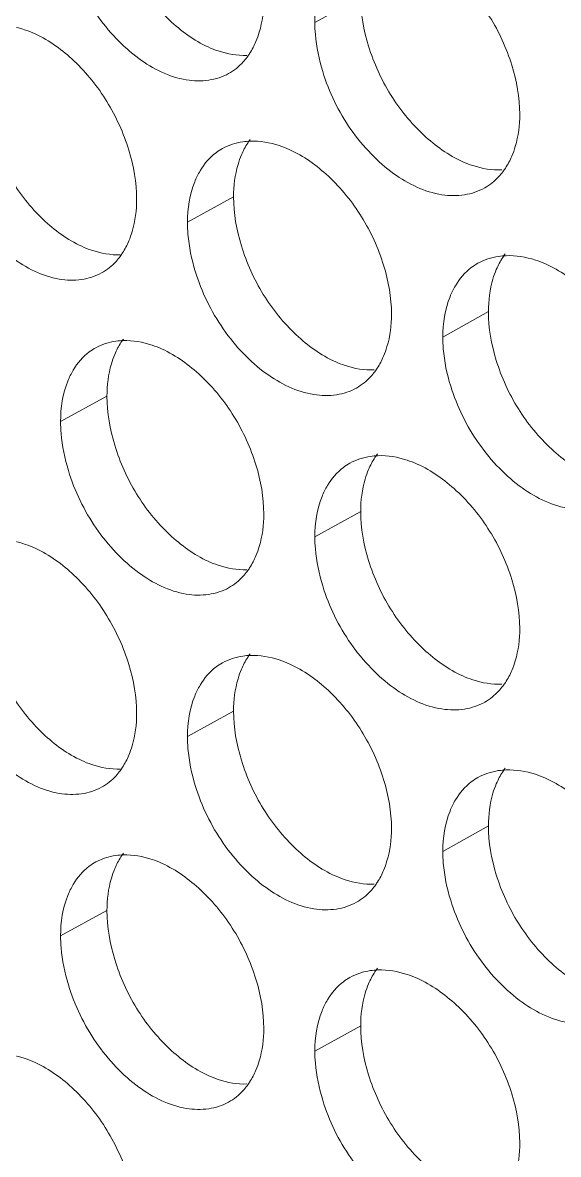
# Model space of a CAD drawing. Header units: millimetres. Extents: x 1177 to 4147, y 93 to 2194.
# Drawn here: x 2599.35 to 2607.55, y 943.65 to 960.98 of the extents above; entities that cross this region are included whole.
import ezdxf

# ---------------------------------------------------------------- set-up
doc = ezdxf.new("R2010")
doc.units = ezdxf.units.MM
doc.header["$LTSCALE"] = 0.1
doc.layers.get('0').update_dxf_attribs({"lineweight": 13})
doc.layers.add('标注', color=251, linetype='Continuous', lineweight=9)

# ---------------------------------------------------------------- blocks, each defined once
blk = doc.blocks.new('02')
at = {"layer": '标注'}
for p, q in [((4489.883, 964.657), (4488.88, 964.1)), ((4489.883, 964.657), (4488.88, 964.1)), ((4487.103, 960.289), (4486.094, 959.734)), ((4492.675, 957.782), (4491.677, 957.222)), ((4484.335, 955.928), (4483.321, 955.375)), ((4489.883, 953.407), (4488.88, 952.85)), ((4487.103, 949.039), (4486.094, 948.484)), ((4492.675, 946.532), (4491.677, 945.972)), ((4484.335, 944.678), (4483.321, 944.125)), ((4484.335, 944.678), (4483.321, 944.125)), ((4489.883, 942.157), (4488.88, 941.6)), ((4489.883, 942.157), (4488.88, 941.6))]:
    blk.add_line(p, q, dxfattribs=at)
for points, knots in [([(4484.335, 967.178), (4484.335, 966.816), (4484.469, 966.065), (4484.937, 965.024), (4485.639, 964.148), (4486.236, 963.711), (4486.549, 963.568)], [0, 0, 0, 0, 0.245427, 0.508577, 0.767052, 1, 1, 1, 1]), ([(4484.335, 967.178), (4484.335, 966.816), (4484.469, 966.065), (4484.937, 965.024), (4485.639, 964.148), (4486.236, 963.711), (4486.549, 963.568)], [0, 0, 0, 0, 0.245427, 0.508577, 0.767052, 1, 1, 1, 1]), ([(4483.492, 965.553), (4483.628, 965.106), (4483.936, 964.464), (4484.517, 963.749), (4485.134, 963.194), (4485.845, 962.834), (4486.552, 962.815), (4486.862, 962.914), (4486.996, 962.988)], [0, 0, 0, 0, 0.289581, 0.432519, 0.568278, 0.803661, 0.905212, 1, 1, 1, 1]), ([(4483.492, 965.553), (4483.628, 965.106), (4483.936, 964.464), (4484.517, 963.749), (4485.134, 963.194), (4485.845, 962.834), (4486.552, 962.815), (4486.862, 962.914), (4486.996, 962.988)], [0, 0, 0, 0, 0.289581, 0.432519, 0.568278, 0.803661, 0.905212, 1, 1, 1, 1]), ([(4493.36, 962.099), (4493.36, 962.461), (4493.224, 963.211), (4492.747, 964.249), (4492.035, 965.121), (4491.432, 965.555), (4491.116, 965.695)], [0, 0, 0, 0, 0.244772, 0.507452, 0.766137, 1, 1, 1, 1]), ([(4493.36, 962.099), (4493.36, 962.461), (4493.224, 963.211), (4492.747, 964.249), (4492.035, 965.121), (4491.432, 965.555), (4491.116, 965.695)], [0, 0, 0, 0, 0.244772, 0.507452, 0.766137, 1, 1, 1, 1]), ([(4489.157, 965.225), (4489.111, 965.148), (4488.94, 964.797), (4488.88, 964.399), (4488.88, 964.1)], [0, 0, 0, 0, 0.230825, 1, 1, 1, 1]), ([(4489.157, 965.225), (4489.111, 965.148), (4488.94, 964.797), (4488.88, 964.399), (4488.88, 964.1)], [0, 0, 0, 0, 0.230825, 1, 1, 1, 1]), ([(4487.592, 963.687), (4487.621, 963.754), (4487.725, 964.049), (4487.764, 964.364), (4487.764, 964.603)], [0, 0, 0, 0, 0.234564, 1, 1, 1, 1]), ([(4487.592, 963.687), (4487.621, 963.754), (4487.725, 964.049), (4487.764, 964.364), (4487.764, 964.603)], [0, 0, 0, 0, 0.234564, 1, 1, 1, 1]), ([(4489.883, 964.657), (4489.883, 964.296), (4490.018, 963.546), (4490.491, 962.506), (4491.199, 961.633), (4491.801, 961.199), (4492.115, 961.059)], [0, 0, 0, 0, 0.245078, 0.507907, 0.76643, 1, 1, 1, 1]), ([(4489.883, 964.657), (4489.883, 964.296), (4490.018, 963.546), (4490.491, 962.506), (4491.199, 961.633), (4491.801, 961.199), (4492.115, 961.059)], [0, 0, 0, 0, 0.245078, 0.507907, 0.76643, 1, 1, 1, 1]), ([(4482.768, 963.852), (4482.697, 963.884), (4482.429, 963.992), (4482.135, 964.045), (4481.923, 964.04)], [0, 0, 0, 0, 0.267799, 1, 1, 1, 1]), ([(4488.88, 964.1), (4488.88, 964.013), (4488.896, 963.651), (4488.971, 963.293), (4489.052, 963.029)], [0, 0, 0, 0, 0.23894, 1, 1, 1, 1]), ([(4488.88, 964.1), (4488.88, 964.013), (4488.896, 963.651), (4488.971, 963.293), (4489.052, 963.029)], [0, 0, 0, 0, 0.23894, 1, 1, 1, 1]), ([(4484.984, 960.24), (4484.984, 960.601), (4484.849, 961.352), (4484.379, 962.393), (4483.676, 963.27), (4483.08, 963.708), (4482.768, 963.852)], [0, 0, 0, 0, 0.245297, 0.50846, 0.767072, 1, 1, 1, 1]), ([(4486.549, 963.568), (4486.619, 963.536), (4486.889, 963.429), (4487.183, 963.377), (4487.396, 963.384)], [0, 0, 0, 0, 0.267358, 1, 1, 1, 1]), ([(4486.549, 963.568), (4486.619, 963.536), (4486.889, 963.429), (4487.183, 963.377), (4487.396, 963.384)], [0, 0, 0, 0, 0.267358, 1, 1, 1, 1]), ([(4487.4, 963.347), (4487.419, 963.373), (4487.493, 963.48), (4487.554, 963.596), (4487.592, 963.687)], [0, 0, 0, 0, 0.243304, 1, 1, 1, 1]), ([(4487.4, 963.347), (4487.419, 963.373), (4487.493, 963.48), (4487.554, 963.596), (4487.592, 963.687)], [0, 0, 0, 0, 0.243304, 1, 1, 1, 1]), ([(4486.996, 962.988), (4487.114, 963.053), (4487.258, 963.17), (4487.372, 963.31), (4487.4, 963.347)], [0, 0, 0, 0, 0.743092, 1, 1, 1, 1]), ([(4486.996, 962.988), (4487.114, 963.053), (4487.258, 963.17), (4487.372, 963.31), (4487.4, 963.347)], [0, 0, 0, 0, 0.743092, 1, 1, 1, 1]), ([(4489.052, 963.029), (4489.189, 962.581), (4489.502, 961.938), (4490.089, 961.226), (4490.714, 960.673), (4491.435, 960.318), (4492.147, 960.306), (4492.459, 960.409), (4492.594, 960.485)], [0, 0, 0, 0, 0.288732, 0.431409, 0.567051, 0.802717, 0.904691, 1, 1, 1, 1]), ([(4489.052, 963.029), (4489.189, 962.581), (4489.502, 961.938), (4490.089, 961.226), (4490.714, 960.673), (4491.435, 960.318), (4492.147, 960.306), (4492.459, 960.409), (4492.594, 960.485)], [0, 0, 0, 0, 0.288732, 0.431409, 0.567051, 0.802717, 0.904691, 1, 1, 1, 1]), ([(4481.579, 962.822), (4481.579, 962.46), (4481.713, 961.71), (4482.178, 960.668), (4482.877, 959.79), (4483.471, 959.351), (4483.783, 959.208)], [0, 0, 0, 0, 0.245602, 0.508914, 0.767364, 1, 1, 1, 1]), ([(4493.187, 961.182), (4493.216, 961.25), (4493.321, 961.544), (4493.36, 961.86), (4493.36, 962.099)], [0, 0, 0, 0, 0.234862, 1, 1, 1, 1]), ([(4493.187, 961.182), (4493.216, 961.25), (4493.321, 961.544), (4493.36, 961.86), (4493.36, 962.099)], [0, 0, 0, 0, 0.234862, 1, 1, 1, 1]), ([(4487.465, 961.545), (4487.447, 961.519), (4487.373, 961.412), (4487.313, 961.296), (4487.275, 961.206)], [0, 0, 0, 0, 0.243288, 1, 1, 1, 1]), ([(4486.862, 961.349), (4486.812, 961.321), (4486.617, 961.195), (4486.461, 961.011), (4486.372, 960.86)], [0, 0, 0, 0, 0.244174, 1, 1, 1, 1]), ([(4487.469, 961.508), (4487.415, 961.507), (4487.205, 961.489), (4486.999, 961.424), (4486.862, 961.349)], [0, 0, 0, 0, 0.258582, 1, 1, 1, 1]), ([(4488.322, 961.324), (4488.25, 961.356), (4487.979, 961.463), (4487.683, 961.515), (4487.469, 961.508)], [0, 0, 0, 0, 0.267438, 1, 1, 1, 1]), ([(4490.556, 957.723), (4490.556, 958.084), (4490.42, 958.835), (4489.946, 959.874), (4489.237, 960.748), (4488.636, 961.183), (4488.322, 961.324)], [0, 0, 0, 0, 0.244947, 0.507787, 0.766448, 1, 1, 1, 1]), ([(4480.73, 961.2), (4480.865, 960.753), (4481.171, 960.111), (4481.748, 959.396), (4482.361, 958.839), (4483.069, 958.477), (4483.772, 958.454), (4484.081, 958.551), (4484.214, 958.624)], [0, 0, 0, 0, 0.290009, 0.433078, 0.568897, 0.804139, 0.905475, 1, 1, 1, 1]), ([(4487.275, 961.206), (4487.246, 961.138), (4487.142, 960.844), (4487.103, 960.528), (4487.103, 960.289)], [0, 0, 0, 0, 0.234476, 1, 1, 1, 1]), ([(4492.115, 961.059), (4492.187, 961.027), (4492.459, 960.921), (4492.756, 960.87), (4492.97, 960.878)], [0, 0, 0, 0, 0.267006, 1, 1, 1, 1]), ([(4492.115, 961.059), (4492.187, 961.027), (4492.459, 960.921), (4492.756, 960.87), (4492.97, 960.878)], [0, 0, 0, 0, 0.267006, 1, 1, 1, 1]), ([(4492.991, 960.838), (4493.01, 960.864), (4493.086, 960.972), (4493.148, 961.09), (4493.187, 961.182)], [0, 0, 0, 0, 0.243456, 1, 1, 1, 1]), ([(4492.991, 960.838), (4493.01, 960.864), (4493.086, 960.972), (4493.148, 961.09), (4493.187, 961.182)], [0, 0, 0, 0, 0.243456, 1, 1, 1, 1]), ([(4486.372, 960.86), (4486.326, 960.783), (4486.155, 960.431), (4486.094, 960.033), (4486.094, 959.734)], [0, 0, 0, 0, 0.230583, 1, 1, 1, 1]), ([(4492.594, 960.485), (4492.709, 960.55), (4492.85, 960.664), (4492.963, 960.802), (4492.991, 960.838)], [0, 0, 0, 0, 0.743585, 1, 1, 1, 1]), ([(4492.594, 960.485), (4492.709, 960.55), (4492.85, 960.664), (4492.963, 960.802), (4492.991, 960.838)], [0, 0, 0, 0, 0.743585, 1, 1, 1, 1]), ([(4484.813, 959.324), (4484.841, 959.391), (4484.945, 959.686), (4484.984, 960.001), (4484.984, 960.24)], [0, 0, 0, 0, 0.234415, 1, 1, 1, 1]), ([(4487.103, 960.289), (4487.103, 959.927), (4487.238, 959.177), (4487.708, 958.137), (4488.413, 957.262), (4489.012, 956.827), (4489.326, 956.685)], [0, 0, 0, 0, 0.245252, 0.508241, 0.76674, 1, 1, 1, 1]), ([(4486.094, 959.734), (4486.094, 959.648), (4486.111, 959.285), (4486.185, 958.926), (4486.266, 958.663)], [0, 0, 0, 0, 0.238905, 1, 1, 1, 1]), ([(4484.623, 958.987), (4484.641, 959.012), (4484.715, 959.118), (4484.775, 959.234), (4484.813, 959.324)], [0, 0, 0, 0, 0.24323, 1, 1, 1, 1]), ([(4483.783, 959.208), (4483.853, 959.176), (4484.122, 959.068), (4484.415, 959.015), (4484.627, 959.021)], [0, 0, 0, 0, 0.267537, 1, 1, 1, 1]), ([(4484.214, 958.624), (4484.334, 958.689), (4484.479, 958.807), (4484.595, 958.949), (4484.623, 958.987)], [0, 0, 0, 0, 0.742834, 1, 1, 1, 1]), ([(4492.442, 958.836), (4492.393, 958.808), (4492.199, 958.68), (4492.044, 958.497), (4491.954, 958.346)], [0, 0, 0, 0, 0.244434, 1, 1, 1, 1]), ([(4493.063, 959.003), (4493.007, 959.001), (4492.793, 958.982), (4492.581, 958.914), (4492.442, 958.836)], [0, 0, 0, 0, 0.25862, 1, 1, 1, 1]), ([(4493.043, 959.043), (4493.024, 959.017), (4492.948, 958.909), (4492.887, 958.791), (4492.848, 958.7)], [0, 0, 0, 0, 0.24344, 1, 1, 1, 1]), ([(4493.923, 958.823), (4493.851, 958.855), (4493.577, 958.961), (4493.279, 959.011), (4493.063, 959.003)], [0, 0, 0, 0, 0.267086, 1, 1, 1, 1]), ([(4496.176, 955.232), (4496.176, 955.593), (4496.039, 956.343), (4495.56, 957.381), (4494.844, 958.252), (4494.239, 958.683), (4493.923, 958.823)], [0, 0, 0, 0, 0.244599, 0.507118, 0.765827, 1, 1, 1, 1]), ([(4486.266, 958.663), (4486.403, 958.215), (4486.713, 957.573), (4487.297, 956.859), (4487.918, 956.305), (4488.634, 955.948), (4489.344, 955.932), (4489.655, 956.033), (4489.789, 956.108)], [0, 0, 0, 0, 0.289156, 0.431962, 0.567662, 0.803187, 0.90495, 1, 1, 1, 1]), ([(4492.848, 958.7), (4492.819, 958.632), (4492.714, 958.337), (4492.675, 958.021), (4492.675, 957.782)], [0, 0, 0, 0, 0.234773, 1, 1, 1, 1]), ([(4491.954, 958.346), (4491.908, 958.269), (4491.738, 957.919), (4491.677, 957.521), (4491.677, 957.222)], [0, 0, 0, 0, 0.231067, 1, 1, 1, 1]), ([(4490.384, 956.806), (4490.412, 956.874), (4490.517, 957.168), (4490.556, 957.484), (4490.556, 957.723)], [0, 0, 0, 0, 0.234713, 1, 1, 1, 1]), ([(4492.675, 957.782), (4492.675, 957.421), (4492.811, 956.671), (4493.285, 955.632), (4493.997, 954.76), (4494.601, 954.328), (4494.917, 954.189)], [0, 0, 0, 0, 0.244904, 0.507573, 0.76612, 1, 1, 1, 1]), ([(4484.69, 957.146), (4484.637, 957.144), (4484.429, 957.128), (4484.225, 957.064), (4484.09, 956.99)], [0, 0, 0, 0, 0.258563, 1, 1, 1, 1]), ([(4484.695, 957.18), (4484.676, 957.155), (4484.603, 957.049), (4484.544, 956.933), (4484.506, 956.844)], [0, 0, 0, 0, 0.243214, 1, 1, 1, 1]), ([(4485.539, 956.96), (4485.468, 956.992), (4485.198, 957.1), (4484.903, 957.152), (4484.69, 957.146)], [0, 0, 0, 0, 0.267618, 1, 1, 1, 1]), ([(4491.677, 957.222), (4491.677, 957.136), (4491.693, 956.774), (4491.768, 956.415), (4491.85, 956.152)], [0, 0, 0, 0, 0.238976, 1, 1, 1, 1]), ([(4484.09, 956.99), (4484.04, 956.963), (4483.844, 956.836), (4483.688, 956.652), (4483.598, 956.501)], [0, 0, 0, 0, 0.24404, 1, 1, 1, 1]), ([(4484.506, 956.844), (4484.477, 956.776), (4484.373, 956.482), (4484.335, 956.166), (4484.335, 955.928)], [0, 0, 0, 0, 0.234326, 1, 1, 1, 1]), ([(4487.764, 953.353), (4487.764, 953.715), (4487.629, 954.465), (4487.157, 955.505), (4486.451, 956.38), (4485.852, 956.817), (4485.539, 956.96)], [0, 0, 0, 0, 0.245121, 0.508123, 0.76676, 1, 1, 1, 1]), ([(4489.326, 956.685), (4489.397, 956.653), (4489.668, 956.547), (4489.964, 956.495), (4490.177, 956.503)], [0, 0, 0, 0, 0.267181, 1, 1, 1, 1]), ([(4490.19, 956.464), (4490.209, 956.49), (4490.284, 956.598), (4490.345, 956.715), (4490.384, 956.806)], [0, 0, 0, 0, 0.24338, 1, 1, 1, 1]), ([(4483.598, 956.501), (4483.552, 956.424), (4483.382, 956.073), (4483.321, 955.674), (4483.321, 955.375)], [0, 0, 0, 0, 0.23034, 1, 1, 1, 1]), ([(4489.789, 956.108), (4489.905, 956.173), (4490.048, 956.289), (4490.162, 956.427), (4490.19, 956.464)], [0, 0, 0, 0, 0.743342, 1, 1, 1, 1]), ([(4491.85, 956.152), (4491.988, 955.704), (4492.302, 955.061), (4492.894, 954.349), (4493.522, 953.797), (4494.247, 953.446), (4494.963, 953.437), (4495.276, 953.542), (4495.411, 953.619)], [0, 0, 0, 0, 0.288311, 0.430859, 0.566442, 0.80225, 0.904434, 1, 1, 1, 1]), ([(4484.335, 955.928), (4484.335, 955.566), (4484.469, 954.815), (4484.937, 953.774), (4485.639, 952.898), (4486.236, 952.461), (4486.549, 952.318)], [0, 0, 0, 0, 0.245427, 0.508577, 0.767052, 1, 1, 1, 1]), ([(4483.321, 955.375), (4483.321, 955.288), (4483.337, 954.926), (4483.412, 954.567), (4483.492, 954.303)], [0, 0, 0, 0, 0.23887, 1, 1, 1, 1]), ([(4490.26, 954.628), (4490.205, 954.626), (4489.993, 954.608), (4489.784, 954.541), (4489.646, 954.464)], [0, 0, 0, 0, 0.258601, 1, 1, 1, 1]), ([(4490.248, 954.665), (4490.229, 954.64), (4490.155, 954.532), (4490.094, 954.416), (4490.055, 954.324)], [0, 0, 0, 0, 0.243364, 1, 1, 1, 1]), ([(4491.116, 954.445), (4491.045, 954.477), (4490.772, 954.584), (4490.475, 954.635), (4490.26, 954.628)], [0, 0, 0, 0, 0.267261, 1, 1, 1, 1]), ([(4489.646, 954.464), (4489.597, 954.436), (4489.402, 954.309), (4489.247, 954.126), (4489.157, 953.975)], [0, 0, 0, 0, 0.244306, 1, 1, 1, 1]), ([(4493.36, 950.849), (4493.36, 951.211), (4493.224, 951.961), (4492.747, 952.999), (4492.035, 953.871), (4491.432, 954.305), (4491.116, 954.445)], [0, 0, 0, 0, 0.244772, 0.507452, 0.766137, 1, 1, 1, 1]), ([(4483.492, 954.303), (4483.628, 953.856), (4483.936, 953.214), (4484.517, 952.499), (4485.134, 951.944), (4485.845, 951.584), (4486.552, 951.565), (4486.862, 951.664), (4486.996, 951.738)], [0, 0, 0, 0, 0.289581, 0.432519, 0.568278, 0.803661, 0.905212, 1, 1, 1, 1]), ([(4490.055, 954.324), (4490.027, 954.257), (4489.922, 953.962), (4489.883, 953.646), (4489.883, 953.407)], [0, 0, 0, 0, 0.234624, 1, 1, 1, 1]), ([(4489.157, 953.975), (4489.111, 953.898), (4488.94, 953.547), (4488.88, 953.149), (4488.88, 952.85)], [0, 0, 0, 0, 0.230825, 1, 1, 1, 1]), ([(4489.883, 953.407), (4489.883, 953.046), (4490.018, 952.296), (4490.491, 951.256), (4491.199, 950.383), (4491.801, 949.949), (4492.115, 949.809)], [0, 0, 0, 0, 0.245078, 0.507907, 0.76643, 1, 1, 1, 1]), ([(4487.592, 952.437), (4487.621, 952.504), (4487.725, 952.799), (4487.764, 953.114), (4487.764, 953.353)], [0, 0, 0, 0, 0.234564, 1, 1, 1, 1]), ([(4482.768, 952.602), (4482.697, 952.634), (4482.429, 952.742), (4482.135, 952.795), (4481.923, 952.79)], [0, 0, 0, 0, 0.267799, 1, 1, 1, 1]), ([(4488.88, 952.85), (4488.88, 952.763), (4488.896, 952.401), (4488.971, 952.043), (4489.052, 951.779)], [0, 0, 0, 0, 0.23894, 1, 1, 1, 1]), ([(4484.984, 948.99), (4484.984, 949.351), (4484.849, 950.102), (4484.379, 951.143), (4483.676, 952.02), (4483.08, 952.458), (4482.768, 952.602)], [0, 0, 0, 0, 0.245297, 0.50846, 0.767072, 1, 1, 1, 1]), ([(4487.4, 952.097), (4487.419, 952.123), (4487.493, 952.23), (4487.554, 952.346), (4487.592, 952.437)], [0, 0, 0, 0, 0.243304, 1, 1, 1, 1]), ([(4486.549, 952.318), (4486.619, 952.286), (4486.889, 952.179), (4487.183, 952.127), (4487.396, 952.134)], [0, 0, 0, 0, 0.267358, 1, 1, 1, 1]), ([(4486.996, 951.738), (4487.114, 951.803), (4487.258, 951.92), (4487.372, 952.06), (4487.4, 952.097)], [0, 0, 0, 0, 0.743092, 1, 1, 1, 1]), ([(4489.052, 951.779), (4489.189, 951.331), (4489.502, 950.688), (4490.089, 949.976), (4490.714, 949.423), (4491.435, 949.068), (4492.147, 949.056), (4492.459, 949.159), (4492.594, 949.235)], [0, 0, 0, 0, 0.288732, 0.431409, 0.567051, 0.802717, 0.904691, 1, 1, 1, 1]), ([(4481.579, 951.572), (4481.579, 951.21), (4481.713, 950.46), (4482.178, 949.418), (4482.877, 948.54), (4483.471, 948.101), (4483.783, 947.958)], [0, 0, 0, 0, 0.245602, 0.508914, 0.767364, 1, 1, 1, 1]), ([(4493.187, 949.932), (4493.216, 950), (4493.321, 950.294), (4493.36, 950.61), (4493.36, 950.849)], [0, 0, 0, 0, 0.234862, 1, 1, 1, 1]), ([(4487.469, 950.258), (4487.415, 950.257), (4487.205, 950.239), (4486.999, 950.174), (4486.862, 950.099)], [0, 0, 0, 0, 0.258582, 1, 1, 1, 1]), ([(4487.465, 950.295), (4487.447, 950.269), (4487.373, 950.162), (4487.313, 950.046), (4487.275, 949.956)], [0, 0, 0, 0, 0.243288, 1, 1, 1, 1]), ([(4488.322, 950.074), (4488.25, 950.106), (4487.979, 950.213), (4487.683, 950.265), (4487.469, 950.258)], [0, 0, 0, 0, 0.267438, 1, 1, 1, 1]), ([(4480.73, 949.95), (4480.865, 949.503), (4481.171, 948.861), (4481.748, 948.146), (4482.361, 947.589), (4483.069, 947.227), (4483.772, 947.204), (4484.081, 947.301), (4484.214, 947.374)], [0, 0, 0, 0, 0.290009, 0.433078, 0.568897, 0.804139, 0.905475, 1, 1, 1, 1]), ([(4486.862, 950.099), (4486.812, 950.071), (4486.617, 949.945), (4486.461, 949.761), (4486.372, 949.61)], [0, 0, 0, 0, 0.244174, 1, 1, 1, 1]), ([(4487.275, 949.956), (4487.246, 949.888), (4487.142, 949.594), (4487.103, 949.278), (4487.103, 949.039)], [0, 0, 0, 0, 0.234476, 1, 1, 1, 1]), ([(4490.556, 946.473), (4490.556, 946.834), (4490.42, 947.585), (4489.946, 948.624), (4489.237, 949.498), (4488.636, 949.933), (4488.322, 950.074)], [0, 0, 0, 0, 0.244947, 0.507787, 0.766448, 1, 1, 1, 1]), ([(4492.991, 949.588), (4493.01, 949.614), (4493.086, 949.722), (4493.148, 949.84), (4493.187, 949.932)], [0, 0, 0, 0, 0.243456, 1, 1, 1, 1]), ([(4492.115, 949.809), (4492.187, 949.777), (4492.459, 949.671), (4492.756, 949.62), (4492.97, 949.628)], [0, 0, 0, 0, 0.267006, 1, 1, 1, 1]), ([(4486.372, 949.61), (4486.326, 949.533), (4486.155, 949.181), (4486.094, 948.783), (4486.094, 948.484)], [0, 0, 0, 0, 0.230583, 1, 1, 1, 1]), ([(4492.594, 949.235), (4492.709, 949.3), (4492.85, 949.414), (4492.963, 949.552), (4492.991, 949.588)], [0, 0, 0, 0, 0.743585, 1, 1, 1, 1]), ([(4484.813, 948.074), (4484.841, 948.141), (4484.945, 948.436), (4484.984, 948.751), (4484.984, 948.99)], [0, 0, 0, 0, 0.234415, 1, 1, 1, 1]), ([(4487.103, 949.039), (4487.103, 948.677), (4487.238, 947.927), (4487.708, 946.887), (4488.413, 946.012), (4489.012, 945.577), (4489.326, 945.435)], [0, 0, 0, 0, 0.245252, 0.508241, 0.76674, 1, 1, 1, 1]), ([(4486.094, 948.484), (4486.094, 948.398), (4486.111, 948.035), (4486.185, 947.676), (4486.266, 947.413)], [0, 0, 0, 0, 0.238905, 1, 1, 1, 1]), ([(4483.783, 947.958), (4483.853, 947.926), (4484.122, 947.818), (4484.415, 947.765), (4484.627, 947.771)], [0, 0, 0, 0, 0.267537, 1, 1, 1, 1]), ([(4484.623, 947.737), (4484.641, 947.762), (4484.715, 947.868), (4484.775, 947.984), (4484.813, 948.074)], [0, 0, 0, 0, 0.24323, 1, 1, 1, 1]), ([(4484.214, 947.374), (4484.334, 947.439), (4484.479, 947.557), (4484.595, 947.699), (4484.623, 947.737)], [0, 0, 0, 0, 0.742834, 1, 1, 1, 1]), ([(4493.063, 947.753), (4493.007, 947.751), (4492.793, 947.732), (4492.581, 947.664), (4492.442, 947.586)], [0, 0, 0, 0, 0.25862, 1, 1, 1, 1]), ([(4493.043, 947.793), (4493.024, 947.767), (4492.948, 947.659), (4492.887, 947.541), (4492.848, 947.45)], [0, 0, 0, 0, 0.24344, 1, 1, 1, 1]), ([(4493.923, 947.573), (4493.851, 947.605), (4493.577, 947.711), (4493.279, 947.761), (4493.063, 947.753)], [0, 0, 0, 0, 0.267086, 1, 1, 1, 1]), ([(4492.442, 947.586), (4492.393, 947.558), (4492.199, 947.43), (4492.044, 947.247), (4491.954, 947.096)], [0, 0, 0, 0, 0.244434, 1, 1, 1, 1]), ([(4492.848, 947.45), (4492.819, 947.382), (4492.714, 947.087), (4492.675, 946.771), (4492.675, 946.532)], [0, 0, 0, 0, 0.234773, 1, 1, 1, 1]), ([(4496.176, 943.982), (4496.176, 944.343), (4496.039, 945.093), (4495.56, 946.131), (4494.844, 947.002), (4494.239, 947.433), (4493.923, 947.573)], [0, 0, 0, 0, 0.244599, 0.507118, 0.765827, 1, 1, 1, 1]), ([(4486.266, 947.413), (4486.403, 946.965), (4486.713, 946.323), (4487.297, 945.609), (4487.918, 945.055), (4488.634, 944.698), (4489.344, 944.682), (4489.655, 944.783), (4489.789, 944.858)], [0, 0, 0, 0, 0.289156, 0.431962, 0.567662, 0.803187, 0.90495, 1, 1, 1, 1]), ([(4491.954, 947.096), (4491.908, 947.019), (4491.738, 946.669), (4491.677, 946.271), (4491.677, 945.972)], [0, 0, 0, 0, 0.231067, 1, 1, 1, 1]), ([(4490.384, 945.556), (4490.412, 945.624), (4490.517, 945.918), (4490.556, 946.234), (4490.556, 946.473)], [0, 0, 0, 0, 0.234713, 1, 1, 1, 1]), ([(4492.675, 946.532), (4492.675, 946.171), (4492.811, 945.421), (4493.285, 944.382), (4493.997, 943.51), (4494.601, 943.078), (4494.917, 942.939)], [0, 0, 0, 0, 0.244904, 0.507573, 0.76612, 1, 1, 1, 1]), ([(4491.677, 945.972), (4491.677, 945.886), (4491.693, 945.524), (4491.768, 945.165), (4491.85, 944.902)], [0, 0, 0, 0, 0.238976, 1, 1, 1, 1]), ([(4484.09, 945.74), (4484.04, 945.713), (4483.844, 945.586), (4483.688, 945.402), (4483.598, 945.251)], [0, 0, 0, 0, 0.24404, 1, 1, 1, 1]), ([(4484.09, 945.74), (4484.04, 945.713), (4483.844, 945.586), (4483.688, 945.402), (4483.598, 945.251)], [0, 0, 0, 0, 0.24404, 1, 1, 1, 1]), ([(4484.69, 945.896), (4484.637, 945.894), (4484.429, 945.878), (4484.225, 945.814), (4484.09, 945.74)], [0, 0, 0, 0, 0.258563, 1, 1, 1, 1]), ([(4484.69, 945.896), (4484.637, 945.894), (4484.429, 945.878), (4484.225, 945.814), (4484.09, 945.74)], [0, 0, 0, 0, 0.258563, 1, 1, 1, 1]), ([(4484.695, 945.93), (4484.676, 945.905), (4484.603, 945.799), (4484.544, 945.683), (4484.506, 945.594)], [0, 0, 0, 0, 0.243214, 1, 1, 1, 1]), ([(4484.695, 945.93), (4484.676, 945.905), (4484.603, 945.799), (4484.544, 945.683), (4484.506, 945.594)], [0, 0, 0, 0, 0.243214, 1, 1, 1, 1]), ([(4485.539, 945.71), (4485.468, 945.742), (4485.198, 945.85), (4484.903, 945.902), (4484.69, 945.896)], [0, 0, 0, 0, 0.267618, 1, 1, 1, 1]), ([(4485.539, 945.71), (4485.468, 945.742), (4485.198, 945.85), (4484.903, 945.902), (4484.69, 945.896)], [0, 0, 0, 0, 0.267618, 1, 1, 1, 1]), ([(4487.764, 942.103), (4487.764, 942.465), (4487.629, 943.215), (4487.157, 944.255), (4486.451, 945.13), (4485.852, 945.567), (4485.539, 945.71)], [0, 0, 0, 0, 0.245121, 0.508123, 0.76676, 1, 1, 1, 1]), ([(4487.764, 942.103), (4487.764, 942.465), (4487.629, 943.215), (4487.157, 944.255), (4486.451, 945.13), (4485.852, 945.567), (4485.539, 945.71)], [0, 0, 0, 0, 0.245121, 0.508123, 0.76676, 1, 1, 1, 1]), ([(4484.506, 945.594), (4484.477, 945.526), (4484.373, 945.232), (4484.335, 944.916), (4484.335, 944.678)], [0, 0, 0, 0, 0.234326, 1, 1, 1, 1]), ([(4484.506, 945.594), (4484.477, 945.526), (4484.373, 945.232), (4484.335, 944.916), (4484.335, 944.678)], [0, 0, 0, 0, 0.234326, 1, 1, 1, 1]), ([(4490.19, 945.214), (4490.209, 945.24), (4490.284, 945.348), (4490.345, 945.465), (4490.384, 945.556)], [0, 0, 0, 0, 0.24338, 1, 1, 1, 1]), ([(4483.598, 945.251), (4483.552, 945.174), (4483.382, 944.823), (4483.321, 944.424), (4483.321, 944.125)], [0, 0, 0, 0, 0.23034, 1, 1, 1, 1]), ([(4483.598, 945.251), (4483.552, 945.174), (4483.382, 944.823), (4483.321, 944.424), (4483.321, 944.125)], [0, 0, 0, 0, 0.23034, 1, 1, 1, 1]), ([(4489.326, 945.435), (4489.397, 945.403), (4489.668, 945.297), (4489.964, 945.245), (4490.177, 945.253)], [0, 0, 0, 0, 0.267181, 1, 1, 1, 1]), ([(4489.789, 944.858), (4489.905, 944.923), (4490.048, 945.039), (4490.162, 945.177), (4490.19, 945.214)], [0, 0, 0, 0, 0.743342, 1, 1, 1, 1]), ([(4491.85, 944.902), (4491.988, 944.454), (4492.302, 943.811), (4492.894, 943.099), (4493.522, 942.547), (4494.247, 942.196), (4494.963, 942.187), (4495.276, 942.292), (4495.411, 942.369)], [0, 0, 0, 0, 0.288311, 0.430859, 0.566442, 0.80225, 0.904434, 1, 1, 1, 1]), ([(4484.335, 944.678), (4484.335, 944.316), (4484.469, 943.565), (4484.937, 942.524), (4485.639, 941.648), (4486.236, 941.211), (4486.549, 941.068)], [0, 0, 0, 0, 0.245427, 0.508577, 0.767052, 1, 1, 1, 1]), ([(4484.335, 944.678), (4484.335, 944.316), (4484.469, 943.565), (4484.937, 942.524), (4485.639, 941.648), (4486.236, 941.211), (4486.549, 941.068)], [0, 0, 0, 0, 0.245427, 0.508577, 0.767052, 1, 1, 1, 1]), ([(4483.321, 944.125), (4483.321, 944.038), (4483.337, 943.676), (4483.412, 943.317), (4483.492, 943.053)], [0, 0, 0, 0, 0.23887, 1, 1, 1, 1]), ([(4483.321, 944.125), (4483.321, 944.038), (4483.337, 943.676), (4483.412, 943.317), (4483.492, 943.053)], [0, 0, 0, 0, 0.23887, 1, 1, 1, 1]), ([(4489.646, 943.214), (4489.597, 943.186), (4489.402, 943.059), (4489.247, 942.876), (4489.157, 942.725)], [0, 0, 0, 0, 0.244306, 1, 1, 1, 1]), ([(4489.646, 943.214), (4489.597, 943.186), (4489.402, 943.059), (4489.247, 942.876), (4489.157, 942.725)], [0, 0, 0, 0, 0.244306, 1, 1, 1, 1]), ([(4490.26, 943.378), (4490.205, 943.376), (4489.993, 943.358), (4489.784, 943.291), (4489.646, 943.214)], [0, 0, 0, 0, 0.258601, 1, 1, 1, 1]), ([(4490.26, 943.378), (4490.205, 943.376), (4489.993, 943.358), (4489.784, 943.291), (4489.646, 943.214)], [0, 0, 0, 0, 0.258601, 1, 1, 1, 1]), ([(4490.248, 943.415), (4490.229, 943.39), (4490.155, 943.282), (4490.094, 943.166), (4490.055, 943.074)], [0, 0, 0, 0, 0.243364, 1, 1, 1, 1]), ([(4490.248, 943.415), (4490.229, 943.39), (4490.155, 943.282), (4490.094, 943.166), (4490.055, 943.074)], [0, 0, 0, 0, 0.243364, 1, 1, 1, 1]), ([(4491.116, 943.195), (4491.045, 943.227), (4490.772, 943.334), (4490.475, 943.385), (4490.26, 943.378)], [0, 0, 0, 0, 0.267261, 1, 1, 1, 1]), ([(4491.116, 943.195), (4491.045, 943.227), (4490.772, 943.334), (4490.475, 943.385), (4490.26, 943.378)], [0, 0, 0, 0, 0.267261, 1, 1, 1, 1]), ([(4483.492, 943.053), (4483.628, 942.606), (4483.936, 941.964), (4484.517, 941.249), (4485.134, 940.694), (4485.845, 940.334), (4486.552, 940.315), (4486.862, 940.414), (4486.996, 940.488)], [0, 0, 0, 0, 0.289581, 0.432519, 0.568278, 0.803661, 0.905212, 1, 1, 1, 1]), ([(4483.492, 943.053), (4483.628, 942.606), (4483.936, 941.964), (4484.517, 941.249), (4485.134, 940.694), (4485.845, 940.334), (4486.552, 940.315), (4486.862, 940.414), (4486.996, 940.488)], [0, 0, 0, 0, 0.289581, 0.432519, 0.568278, 0.803661, 0.905212, 1, 1, 1, 1]), ([(4490.055, 943.074), (4490.027, 943.007), (4489.922, 942.712), (4489.883, 942.396), (4489.883, 942.157)], [0, 0, 0, 0, 0.234624, 1, 1, 1, 1]), ([(4490.055, 943.074), (4490.027, 943.007), (4489.922, 942.712), (4489.883, 942.396), (4489.883, 942.157)], [0, 0, 0, 0, 0.234624, 1, 1, 1, 1]), ([(4493.36, 939.599), (4493.36, 939.961), (4493.224, 940.711), (4492.747, 941.749), (4492.035, 942.621), (4491.432, 943.055), (4491.116, 943.195)], [0, 0, 0, 0, 0.244772, 0.507452, 0.766137, 1, 1, 1, 1]), ([(4493.36, 939.599), (4493.36, 939.961), (4493.224, 940.711), (4492.747, 941.749), (4492.035, 942.621), (4491.432, 943.055), (4491.116, 943.195)], [0, 0, 0, 0, 0.244772, 0.507452, 0.766137, 1, 1, 1, 1]), ([(4489.157, 942.725), (4489.111, 942.648), (4488.94, 942.297), (4488.88, 941.899), (4488.88, 941.6)], [0, 0, 0, 0, 0.230825, 1, 1, 1, 1]), ([(4489.157, 942.725), (4489.111, 942.648), (4488.94, 942.297), (4488.88, 941.899), (4488.88, 941.6)], [0, 0, 0, 0, 0.230825, 1, 1, 1, 1]), ([(4487.592, 941.187), (4487.621, 941.254), (4487.725, 941.549), (4487.764, 941.864), (4487.764, 942.103)], [0, 0, 0, 0, 0.234564, 1, 1, 1, 1]), ([(4487.592, 941.187), (4487.621, 941.254), (4487.725, 941.549), (4487.764, 941.864), (4487.764, 942.103)], [0, 0, 0, 0, 0.234564, 1, 1, 1, 1]), ([(4489.883, 942.157), (4489.883, 941.796), (4490.018, 941.046), (4490.491, 940.006), (4491.199, 939.133), (4491.801, 938.699), (4492.115, 938.559)], [0, 0, 0, 0, 0.245078, 0.507907, 0.76643, 1, 1, 1, 1]), ([(4489.883, 942.157), (4489.883, 941.796), (4490.018, 941.046), (4490.491, 940.006), (4491.199, 939.133), (4491.801, 938.699), (4492.115, 938.559)], [0, 0, 0, 0, 0.245078, 0.507907, 0.76643, 1, 1, 1, 1]), ([(4482.768, 941.352), (4482.697, 941.384), (4482.429, 941.492), (4482.135, 941.545), (4481.923, 941.54)], [0, 0, 0, 0, 0.267799, 1, 1, 1, 1]), ([(4488.88, 941.6), (4488.88, 941.513), (4488.896, 941.151), (4488.971, 940.793), (4489.052, 940.529)], [0, 0, 0, 0, 0.23894, 1, 1, 1, 1]), ([(4488.88, 941.6), (4488.88, 941.513), (4488.896, 941.151), (4488.971, 940.793), (4489.052, 940.529)], [0, 0, 0, 0, 0.23894, 1, 1, 1, 1]), ([(4484.984, 937.74), (4484.984, 938.101), (4484.849, 938.852), (4484.379, 939.893), (4483.676, 940.77), (4483.08, 941.208), (4482.768, 941.352)], [0, 0, 0, 0, 0.245297, 0.50846, 0.767072, 1, 1, 1, 1]), ([(4486.549, 941.068), (4486.619, 941.036), (4486.889, 940.929), (4487.183, 940.877), (4487.396, 940.884)], [0, 0, 0, 0, 0.267358, 1, 1, 1, 1]), ([(4486.549, 941.068), (4486.619, 941.036), (4486.889, 940.929), (4487.183, 940.877), (4487.396, 940.884)], [0, 0, 0, 0, 0.267358, 1, 1, 1, 1]), ([(4487.4, 940.847), (4487.419, 940.873), (4487.493, 940.98), (4487.554, 941.096), (4487.592, 941.187)], [0, 0, 0, 0, 0.243304, 1, 1, 1, 1]), ([(4487.4, 940.847), (4487.419, 940.873), (4487.493, 940.98), (4487.554, 941.096), (4487.592, 941.187)], [0, 0, 0, 0, 0.243304, 1, 1, 1, 1]), ([(4486.996, 940.488), (4487.114, 940.553), (4487.258, 940.67), (4487.372, 940.81), (4487.4, 940.847)], [0, 0, 0, 0, 0.743092, 1, 1, 1, 1]), ([(4486.996, 940.488), (4487.114, 940.553), (4487.258, 940.67), (4487.372, 940.81), (4487.4, 940.847)], [0, 0, 0, 0, 0.743092, 1, 1, 1, 1]), ([(4489.052, 940.529), (4489.189, 940.081), (4489.502, 939.438), (4490.089, 938.726), (4490.714, 938.173), (4491.435, 937.818), (4492.147, 937.806), (4492.459, 937.909), (4492.594, 937.985)], [0, 0, 0, 0, 0.288732, 0.431409, 0.567051, 0.802717, 0.904691, 1, 1, 1, 1]), ([(4489.052, 940.529), (4489.189, 940.081), (4489.502, 939.438), (4490.089, 938.726), (4490.714, 938.173), (4491.435, 937.818), (4492.147, 937.806), (4492.459, 937.909), (4492.594, 937.985)], [0, 0, 0, 0, 0.288732, 0.431409, 0.567051, 0.802717, 0.904691, 1, 1, 1, 1]), ([(4481.579, 940.322), (4481.579, 939.96), (4481.713, 939.21), (4482.178, 938.168), (4482.877, 937.29), (4483.471, 936.851), (4483.783, 936.708)], [0, 0, 0, 0, 0.245602, 0.508914, 0.767364, 1, 1, 1, 1]), ([(4493.187, 938.682), (4493.216, 938.75), (4493.321, 939.044), (4493.36, 939.36), (4493.36, 939.599)], [0, 0, 0, 0, 0.234862, 1, 1, 1, 1]), ([(4493.187, 938.682), (4493.216, 938.75), (4493.321, 939.044), (4493.36, 939.36), (4493.36, 939.599)], [0, 0, 0, 0, 0.234862, 1, 1, 1, 1])]:
    blk.add_open_spline(points, degree=3, knots=knots, dxfattribs=at)

msp = doc.modelspace()

# ---------------------------------------------------------------- block references
at = {"xscale": 0.7, "yscale": 0.7, "zscale": 0.7}
msp.add_blockref('02', (-538.391, 286.112), dxfattribs=at)

doc.saveas('drawing.dxf')
